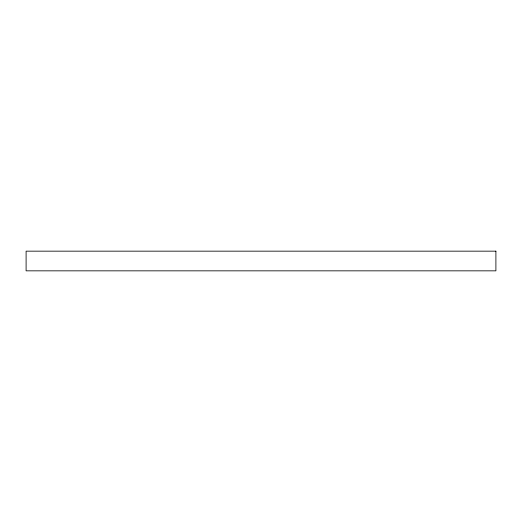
<?xml version="1.0" encoding="UTF-8"?>
<svg xmlns="http://www.w3.org/2000/svg" width="522" height="522" viewBox="0 0 522 522"><rect width="100%" height="100%" fill="white"/><g stroke="black" fill="none" stroke-linecap="round" stroke-linejoin="round"><path stroke-width="0.78" d="M495.9 251.16L26.1 251.16L26.1 270.84L495.9 270.84L495.9 251.16"/></g></svg>
